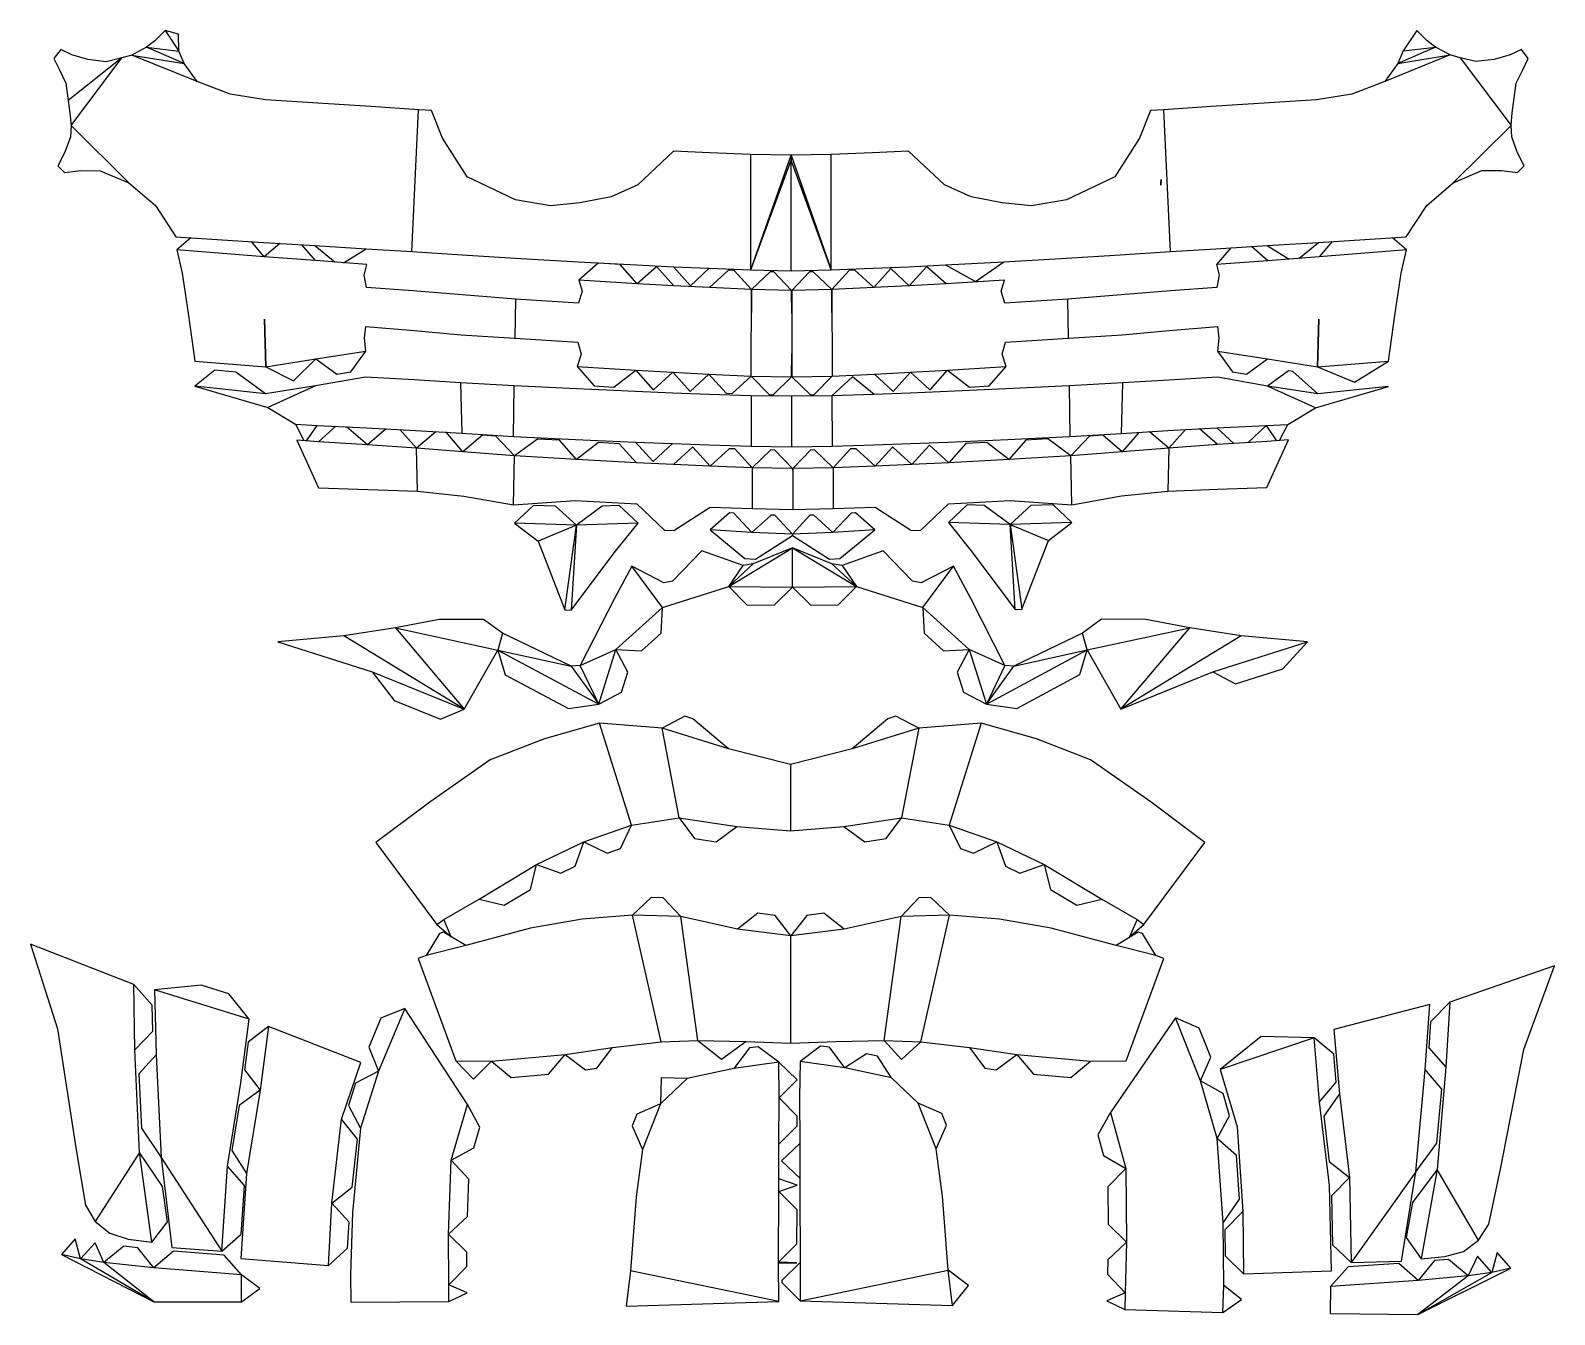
# Model space of a CAD drawing. Extents: x 8 to 1042, y 0 to 740.
# Drawn here: x 8 to 426.5, y 299.4 to 651.8 of the extents above; entities that cross this region are included whole.
import ezdxf

# ---------------------------------------------------------------- set-up
doc = ezdxf.new("R2010")
doc.units = 0

msp = doc.modelspace()

# ---------------------------------------------------------------- linework, layer by layer
at = {"layer": 'CutLine', "color": 8, "linetype": 'CONTINUOUS'}
for p, q in [((42.148002, 648.968627), (39.855985, 647.290544)), ((45.000137, 651.828763), (42.148002, 648.968627)), ((48.696054, 650.863501), (45.000137, 651.828763)), ((48.786115, 646.206713), (48.696054, 650.863501)), ((388.68801, 651.837728), (384.904524, 646.215918)), ((391.541592, 648.979016), (388.68801, 651.837728)), ((393.83466, 647.302401), (391.541592, 648.979016)), ((16.320952, 646.62037), (14.441628, 644.127871)), ((19.385462, 645.177235), (16.320952, 646.62037)), ((23.802334, 643.873913), (19.385462, 645.177235)), ((35.883182, 645.107766), (33.120584, 644.330493)), ((39.855985, 647.290544), (35.883182, 645.107766)), ((50.206304, 642.735097), (48.786115, 646.206713)), ((384.904524, 646.215918), (383.484739, 642.746066)), ((397.807645, 645.119954), (393.83466, 647.302401)), ((400.568645, 644.345247), (397.807645, 645.119954)), ((414.303974, 645.191979), (409.890084, 643.88672)), ((417.371271, 646.633234), (414.303974, 645.191979)), ((419.247679, 644.142841), (417.371271, 646.633234)), ((14.441628, 644.127871), (15.953814, 641.049631)), ((15.953814, 641.049631), (17.768806, 637.345756)), ((28.833283, 643.277386), (23.802334, 643.873913)), ((33.120584, 644.330493), (28.833283, 643.277386)), ((53.785008, 637.859263), (50.206304, 642.735097)), ((383.484739, 642.746066), (379.906439, 637.86992)), ((404.859115, 643.290359), (400.568645, 644.345247)), ((409.890084, 643.88672), (404.859115, 643.290359)), ((415.923396, 637.358363), (417.735745, 641.064477)), ((417.735745, 641.064477), (419.247679, 644.142841)), ((17.768806, 637.345756), (18.41551, 632.637503)), ((62.864084, 634.364787), (53.785008, 637.859263)), ((379.906439, 637.86992), (370.827745, 634.374517)), ((415.273037, 632.651358), (415.923396, 637.358363)), ((18.41551, 632.637503), (18.868158, 629.186276)), ((72.529768, 632.763084), (62.864084, 634.364787)), ((88.424404, 631.794899), (72.529768, 632.763084)), ((361.162236, 632.77153), (345.263488, 631.800481)), ((370.827745, 634.374517), (361.162236, 632.77153)), ((414.824399, 629.199878), (415.273037, 632.651358)), ((18.868158, 629.186276), (19.166226, 625.725357)), ((101.470869, 630.952659), (88.424404, 631.794899)), ((114.524398, 630.097227), (101.470869, 630.952659)), ((118.109277, 629.890917), (114.524398, 630.097227)), ((121.176765, 622.262039), (118.109277, 629.890917)), ((315.583764, 629.893045), (312.51268, 622.263643)), ((319.168556, 630.099996), (315.583764, 629.893045)), ((332.217121, 630.956716), (319.168556, 630.099996)), ((345.263488, 631.800481), (332.217121, 630.956716)), ((414.526279, 625.738963), (414.824399, 629.199878)), ((19.166226, 625.725357), (18.973098, 622.657491)), ((414.715392, 622.673029), (414.526279, 625.738963)), ((18.973098, 622.657491), (17.494247, 618.427327)), ((127.913843, 611.684356), (121.178065, 622.261655)), ((312.51268, 622.263643), (305.784072, 611.686523)), ((416.198503, 618.441549), (414.715392, 622.673029)), ((17.494247, 618.427327), (15.56417, 614.688989)), ((184.616135, 618.688569), (174.740635, 609.434891)), ((194.462994, 618.259246), (184.616135, 618.688569)), ((205.835799, 617.835951), (194.462994, 618.259246)), ((216.86067, 617.651188), (205.835799, 617.835951)), ((227.863637, 617.835964), (216.838677, 617.651188)), ((216.849679, 616.235733), (216.86067, 617.651188)), ((239.225573, 618.258906), (227.863637, 617.835964)), ((249.082895, 618.688659), (239.225573, 618.258906)), ((258.948427, 609.435139), (249.082895, 618.688659)), ((418.125888, 614.704247), (416.198503, 618.441549)), ((15.56417, 614.688989), (17.353946, 612.867036)), ((17.353946, 612.867036), (21.81233, 613.428294)), ((21.81233, 613.428294), (27.168289, 613.350976)), ((27.168289, 613.350976), (35.009102, 610.052155)), ((141.211722, 605.392756), (127.913843, 611.684356)), ((305.784072, 611.686523), (292.486436, 605.394408)), ((398.681671, 610.064752), (406.521825, 613.365067)), ((406.521825, 613.365067), (411.877771, 613.44334)), ((411.877771, 613.44334), (416.336193, 612.882238)), ((416.336193, 612.882238), (418.125888, 614.704247)), ((35.009102, 610.052155), (42.309317, 603.784497)), ((174.740635, 609.434891), (167.418566, 606.214185)), ((266.270667, 606.214662), (258.948427, 609.435139)), ((391.382231, 603.796192), (398.681671, 610.064752)), ((42.309317, 603.784497), (47.937502, 595.198404)), ((150.839265, 603.733194), (141.211722, 605.392756)), ((158.874248, 604.513247), (150.839265, 603.733194)), ((167.418566, 606.214185), (158.874248, 604.513247)), ((274.81497, 604.51399), (266.270667, 606.214662)), ((282.858893, 603.734474), (274.81497, 604.51399)), ((292.486436, 605.394408), (282.858893, 603.734474)), ((385.759465, 595.2101), (391.382231, 603.796192)), ((47.937502, 595.198404), (71.997874, 593.663238)), ((52.021845, 594.937804), (48.180898, 591.670198)), ((361.699296, 593.671754), (385.759465, 595.2101)), ((385.866499, 591.65149), (381.969747, 594.967795)), ((48.180898, 591.670198), (49.704706, 585.242667)), ((72.209473, 589.73217), (68.685396, 593.87459)), ((71.997874, 593.663238), (86.104855, 592.794454)), ((76.465123, 593.388121), (72.209473, 589.73217)), ((86.300064, 588.664103), (82.564443, 593.012491)), ((86.104855, 592.794454), (91.725469, 588.266123)), ((94.005747, 588.098853), (100.177919, 591.930935)), ((100.177919, 591.930935), (112.703098, 591.135096)), ((112.703098, 591.135096), (126.521528, 590.245977)), ((126.521528, 590.245977), (141.210851, 589.298641)), ((292.487931, 589.300292), (307.177217, 590.248197)), ((307.177217, 590.248197), (320.988987, 591.137449)), ((320.990391, 591.1378), (333.515439, 591.935169)), ((333.515439, 591.935169), (347.59243, 592.801106)), ((337.622698, 592.187825), (333.680301, 587.622378)), ((347.746233, 588.65246), (343.251194, 592.534058)), ((347.59243, 592.801106), (353.583652, 589.093801)), ((356.25946, 589.296107), (361.699296, 593.671754)), ((365.403847, 593.908614), (361.837301, 589.717822)), ((384.341664, 585.224202), (385.866499, 591.65149)), ((100.361814, 587.632605), (86.300064, 588.664103)), ((99.656712, 584.660182), (100.361814, 587.632605)), ((141.210851, 589.298641), (158.410952, 588.351447)), ((158.410952, 588.351447), (174.438634, 587.491571)), ((163.888457, 588.003658), (158.574578, 583.338609)), ((169.926438, 587.611068), (163.888457, 588.003658)), ((174.591488, 582.297189), (169.926438, 587.611068)), ((174.438634, 587.491571), (184.566733, 586.980742)), ((179.866434, 587.003961), (174.590571, 582.298233)), ((180.005137, 586.996038), (179.866434, 587.003961)), ((184.711872, 581.719046), (180.005137, 586.996038)), ((184.566733, 586.980742), (189.259219, 581.789451)), ((189.259219, 581.789451), (194.350555, 586.590202)), ((194.350555, 586.590202), (205.836578, 586.134185)), ((199.713846, 586.04148), (194.493288, 581.272227)), ((201.207396, 585.974007), (199.713846, 586.04148)), ((205.976649, 580.75345), (201.207396, 585.974007)), ((205.836578, 586.134185), (216.849679, 585.891909)), ((216.849679, 585.891909), (227.851161, 586.134185)), ((227.851161, 586.134185), (239.337197, 586.58986)), ((232.82785, 585.971561), (228.057995, 580.751553)), ((234.321406, 586.038862), (232.82785, 585.971561)), ((239.541414, 581.269007), (234.321406, 586.038862)), ((239.338572, 586.592669), (249.122321, 586.983014)), ((244.206285, 586.487453), (239.542093, 581.270415)), ((249.324281, 581.714792), (244.206285, 586.487453)), ((249.123021, 586.980802), (259.25111, 587.491829)), ((254.03288, 586.994207), (249.325638, 581.717667)), ((254.171344, 587.002102), (254.03288, 586.994207)), ((259.447772, 582.29496), (254.171344, 587.002102)), ((259.25111, 587.491829), (267.537426, 582.929317)), ((267.537426, 582.929317), (275.287866, 588.352437)), ((275.287866, 588.352437), (292.487931, 589.300292)), ((333.680301, 587.622378), (334.385105, 584.649878)), ((361.837301, 589.717822), (347.746233, 588.65246)), ((49.704706, 585.242667), (51.311542, 574.268573)), ((100.265619, 581.306211), (99.656712, 584.660182)), ((158.574578, 583.338609), (159.540432, 580.252814)), ((194.49336, 581.273857), (184.711872, 581.719046)), ((211.109601, 585.630455), (205.991367, 580.751553)), ((212.125076, 585.606144), (211.109601, 585.630455)), ((217.003978, 580.487911), (212.125076, 585.606144)), ((221.922539, 585.606267), (217.043765, 580.487911)), ((222.9264, 585.630324), (221.922539, 585.606267)), ((228.044756, 580.751551), (222.9264, 585.630324)), ((275.471594, 583.336779), (259.445599, 582.294819)), ((274.496679, 580.250126), (275.471594, 583.336779)), ((334.385105, 584.649878), (333.77547, 581.296023)), ((382.732793, 574.250422), (384.341664, 585.224202)), ((113.012315, 580.343381), (100.265619, 581.306211)), ((126.516782, 579.24057), (113.012315, 580.343381)), ((141.207972, 578.11563), (126.516782, 579.24057)), ((158.492188, 576.984707), (141.207972, 578.11563)), ((159.540432, 580.252814), (158.491179, 576.983347)), ((205.99002, 574.411623), (205.976649, 580.75345)), ((205.991367, 580.751553), (205.976673, 580.742225)), ((217.004291, 580.141571), (217.003978, 580.487911)), ((217.043765, 580.487911), (217.003979, 580.486569)), ((217.00429, 580.142963), (217.043451, 580.141571)), ((217.043358, 580.118359), (217.004291, 580.141571)), ((217.043451, 580.141571), (217.01935, 574.145541)), ((228.042175, 574.409711), (228.044756, 580.751551)), ((228.057995, 580.751553), (228.044752, 580.743193)), ((275.545864, 576.980636), (274.496679, 580.250126)), ((292.830681, 578.108436), (275.546299, 576.98005)), ((307.521802, 579.233556), (292.830681, 578.108436)), ((321.032723, 580.33642), (307.521802, 579.233556)), ((333.77547, 581.296023), (321.032723, 580.33642)), ((51.311542, 574.268573), (53.168796, 561.113063)), ((205.990019, 574.4122), (205.993944, 574.409713)), ((228.042176, 574.411401), (228.044805, 574.409726)), ((380.86827, 561.094086), (382.732793, 574.250422)), ((72.623968, 559.527765), (72.284319, 572.593471)), ((99.755404, 567.370092), (100.10707, 570.557588)), ((100.106349, 570.556742), (113.333811, 569.531132)), ((113.333811, 569.531132), (126.251715, 568.334762)), ((307.786957, 568.32775), (320.704983, 569.523274)), ((320.704983, 569.523274), (333.936844, 570.547348)), ((333.935589, 570.54882), (334.286429, 567.361618)), ((361.754957, 572.577889), (361.412817, 559.512248)), ((100.130939, 563.851066), (99.755279, 567.36969)), ((126.251715, 568.334762), (141.043439, 567.361667)), ((141.043439, 567.361667), (158.268379, 566.2454)), ((158.268379, 566.2454), (159.211799, 562.961614)), ((274.833831, 562.957916), (275.768532, 566.24071)), ((275.768532, 566.24071), (293.00244, 567.3545)), ((293.00244, 567.3545), (307.786957, 568.32775)), ((334.286438, 567.361587), (333.906236, 563.840691)), ((53.168796, 561.113063), (72.623968, 559.527765)), ((80.263552, 555.664405), (86.382394, 561.681649)), ((86.382394, 561.681649), (92.100607, 557.522077)), ((95.971367, 558.132853), (100.130939, 563.851066)), ((159.211799, 562.961614), (158.107021, 559.573452)), ((217.023601, 563.114514), (217.040129, 556.742877)), ((275.929183, 559.57024), (274.833831, 562.957916)), ((333.906236, 563.840691), (338.06585, 558.122509)), ((341.93999, 557.511227), (347.658173, 561.670841)), ((347.658173, 561.670841), (361.436117, 559.511659)), ((371.545735, 555.319612), (380.86827, 561.094086)), ((58.619113, 558.616472), (53.126889, 554.162768)), ((64.450772, 558.00755), (58.619113, 558.616472)), ((72.540995, 552.135614), (64.450772, 558.00755)), ((72.597326, 559.529936), (72.60023, 559.52717)), ((72.60023, 559.52717), (80.263552, 555.664405)), ((100.032757, 556.693695), (86.322703, 554.293009)), ((92.100607, 557.522077), (95.971367, 558.132853)), ((113.392669, 555.930139), (100.032757, 556.693695)), ((158.107021, 559.573452), (162.799012, 554.283346)), ((168.180258, 553.960908), (174.194601, 558.609504)), ((174.194601, 558.609504), (178.898463, 553.329951)), ((179.14045, 553.315997), (184.420003, 558.01986)), ((184.420003, 558.01986), (189.112061, 552.774621)), ((189.112061, 552.774621), (194.31234, 557.51646)), ((194.312843, 557.516458), (199.08049, 552.294433)), ((200.709566, 552.220335), (205.931591, 556.987982)), ((205.931594, 556.98988), (210.818875, 551.879647)), ((211.897376, 551.855596), (217.007609, 556.742877)), ((217.007609, 556.742877), (217.040075, 556.763446)), ((217.040129, 556.742877), (222.150367, 551.855602)), ((223.228957, 551.879656), (228.116233, 556.989894)), ((233.742397, 556.757035), (228.080739, 551.583944)), ((228.116233, 556.989894), (239.734555, 557.514877)), ((239.705626, 551.934676), (233.742397, 556.757035)), ((239.733559, 557.514832), (244.928929, 552.773127)), ((244.928929, 552.773127), (249.615433, 558.018424)), ((249.615433, 558.018424), (254.894323, 553.313818)), ((255.146021, 553.328296), (259.850628, 558.607186)), ((259.850628, 558.607186), (265.864495, 553.958436)), ((271.237076, 554.280237), (275.929183, 559.57024)), ((333.974505, 556.643818), (320.614117, 555.888638)), ((347.686726, 554.235706), (333.974505, 556.643818)), ((338.06585, 558.122509), (341.93999, 557.511227)), ((353.404038, 558.396517), (347.686726, 554.235706)), ((354.616943, 558.205399), (353.404038, 558.396517)), ((361.462859, 552.064993), (354.616943, 558.205399)), ((361.412817, 559.512248), (371.545735, 555.319612)), ((361.436117, 559.511659), (361.438969, 559.514375)), ((53.126889, 554.162768), (73.191058, 548.312108)), ((86.322703, 554.293009), (72.540995, 552.135614)), ((126.093066, 555.152377), (113.39314, 555.930559)), ((140.78709, 554.281017), (126.093066, 555.152377)), ((158.074474, 553.448655), (140.78709, 554.281017)), ((174.167241, 552.711815), (158.071072, 553.448753)), ((162.799012, 554.283346), (168.180258, 553.960908)), ((184.400818, 552.287043), (174.167241, 552.711815)), ((178.898463, 553.329951), (179.14045, 553.315997)), ((259.83857, 552.708629), (249.595139, 552.286748)), ((254.894323, 553.313818), (255.146021, 553.328296)), ((275.9293, 553.440611), (259.83857, 552.708629)), ((265.864495, 553.958436), (271.237076, 554.280237)), ((293.217343, 554.259167), (275.9293, 553.440611)), ((307.919127, 555.120554), (293.217343, 554.259167)), ((320.614117, 555.888638), (307.919127, 555.120554)), ((360.814591, 548.246547), (380.878404, 554.078315)), ((380.878404, 554.078315), (361.462859, 552.064993)), ((73.191058, 548.312108), (80.762038, 543.77107)), ((194.300686, 551.934676), (184.400812, 552.287035)), ((205.925643, 551.583575), (194.300686, 551.934676)), ((199.08049, 552.294433), (200.709566, 552.220335)), ((217.003388, 551.432931), (205.925643, 551.583575)), ((210.818875, 551.879647), (211.897376, 551.855596)), ((228.080739, 551.583944), (217.00291, 551.432931)), ((222.150367, 551.855602), (223.228957, 551.879656)), ((249.595139, 552.286748), (239.705626, 551.934676)), ((353.240777, 543.710275), (360.814591, 548.246547)), ((80.762038, 543.77107), (83.09733, 539.269551)), ((83.851142, 539.212551), (86.701446, 543.425377)), ((86.701446, 543.425377), (100.2471, 542.790948)), ((91.85993, 543.183773), (87.069399, 538.969201)), ((100.60225, 538.103652), (94.824095, 543.044942)), ((100.2471, 542.790948), (113.695537, 542.053684)), ((105.664385, 542.493964), (100.60225, 538.103652)), ((114.036992, 537.148792), (109.392758, 542.289569)), ((113.695537, 542.053684), (126.445845, 541.277906)), ((119.359318, 541.709078), (114.036992, 537.148792)), ((122.141104, 541.538733), (122.074068, 541.543902)), ((126.773071, 536.166723), (122.141104, 541.538733)), ((126.445845, 541.277906), (140.602355, 540.410037)), ((132.144791, 540.765051), (126.773071, 536.166723)), ((135.753893, 540.485087), (132.144791, 540.765051)), ((140.913677, 535.069813), (135.753893, 540.485087)), ((140.602355, 540.410037), (157.671843, 539.586587)), ((276.329757, 539.578111), (293.399894, 540.388008)), ((293.399894, 540.388008), (307.550382, 541.245818)), ((298.825202, 540.520982), (293.668802, 535.10257)), ((302.427612, 540.802636), (298.825202, 540.520982)), ((307.802135, 536.207584), (302.427612, 540.802636)), ((307.550382, 541.245818), (320.306521, 542.01315)), ((312.391978, 541.537059), (307.802135, 536.207584)), ((320.542929, 537.19756), (315.269955, 541.710181)), ((320.306546, 542.012748), (333.751824, 542.741195)), ((325.121539, 542.273618), (320.542944, 537.19736)), ((333.973436, 538.160704), (328.983345, 542.482846)), ((333.751824, 542.741195), (338.458498, 538.450937)), ((342.296116, 538.699274), (347.301152, 543.368315)), ((347.301152, 543.368315), (350.094601, 539.233926)), ((350.948843, 539.299118), (353.240777, 543.710275)), ((87.069399, 538.969201), (81.136875, 539.417792)), ((81.136875, 539.417792), (87.133596, 526.304605)), ((147.263244, 539.705384), (140.913677, 535.069813)), ((153.275461, 539.352154), (147.263244, 539.705384)), ((157.973598, 534.067506), (153.275461, 539.352154)), ((157.671843, 539.586587), (174.108025, 538.845312)), ((163.975744, 538.741464), (157.973598, 534.067506)), ((169.686431, 538.423905), (163.975744, 538.741464)), ((174.401107, 533.154007), (169.686431, 538.423905)), ((174.108025, 538.845312), (178.907626, 533.652642)), ((179.126743, 533.644023), (184.319413, 538.443625)), ((184.323413, 538.443634), (194.353467, 538.081985)), ((189.832306, 537.434596), (184.614558, 532.662269)), ((189.870838, 537.432878), (189.832306, 537.434596)), ((194.643165, 532.21513), (189.870838, 537.432878)), ((194.353467, 538.081985), (205.896901, 537.733429)), ((199.826478, 537.024836), (194.643165, 532.21513)), ((201.374091, 536.966976), (199.826478, 537.024836)), ((206.183797, 531.783664), (201.374091, 536.966976)), ((205.896901, 537.733429), (217.003384, 537.564169)), ((211.278125, 536.687522), (206.183797, 531.783664)), ((212.385697, 536.666422), (211.278125, 536.687522)), ((217.289555, 531.572094), (212.385697, 536.666422)), ((217.003384, 537.564169), (228.098173, 537.733805)), ((222.208254, 536.666321), (217.304291, 531.572094)), ((223.304141, 536.687176), (222.208254, 536.666321)), ((228.398368, 531.783213), (223.304141, 536.687176)), ((228.098173, 537.733805), (239.652487, 538.081986)), ((233.208054, 536.966544), (228.398368, 531.783213)), ((234.766523, 537.024816), (233.208054, 536.966544)), ((239.949854, 532.21513), (234.766523, 537.024816)), ((239.652487, 538.081986), (249.682552, 538.443319)), ((244.722177, 537.432882), (239.949854, 532.21513)), ((244.758712, 537.434511), (244.722177, 537.432882)), ((249.976465, 532.662189), (244.758712, 537.434511)), ((249.682552, 538.443319), (259.884244, 538.842195)), ((254.726144, 537.900561), (249.976465, 532.662189)), ((254.935381, 537.910799), (254.726144, 537.900561)), ((260.173753, 533.161119), (254.935381, 537.910799)), ((259.884244, 538.842195), (276.329757, 539.578111)), ((264.884576, 538.434462), (260.173753, 533.161119)), ((270.60375, 538.756687), (264.884576, 538.434462)), ((276.609657, 534.087138), (270.60375, 538.756687)), ((281.303728, 539.375399), (276.609657, 534.087138)), ((287.31273, 539.73308), (281.303728, 539.375399)), ((293.668802, 535.10257), (287.31273, 539.73308)), ((347.508959, 539.036603), (333.973436, 538.160704)), ((347.453569, 526.371966), (353.44117, 539.48932)), ((353.44117, 539.48932), (347.508959, 539.036603)), ((184.614558, 532.662269), (174.404964, 533.15099)), ((178.907626, 533.652642), (179.126743, 533.644023)), ((217.304283, 531.571624), (217.289555, 531.572094)), ((217.304291, 531.572094), (217.296913, 531.097424)), ((87.133596, 526.304605), (100.657138, 525.836881)), ((100.657138, 525.836881), (114.247376, 525.365641)), ((114.247376, 525.365641), (127.045721, 524.037087)), ((127.045857, 524.037222), (140.632116, 521.591588)), ((293.95192, 521.624566), (307.536788, 524.077911)), ((307.537223, 524.07711), (320.340427, 525.414066)), ((320.340427, 525.414066), (333.930332, 525.894831)), ((333.930332, 525.894831), (347.453569, 526.371966)), ((140.632116, 521.591588), (157.575603, 522.780573)), ((146.094604, 521.441212), (140.950279, 516.589829)), ((152.207391, 521.262067), (146.094604, 521.441212)), ((157.928144, 516.092263), (152.207391, 521.262067)), ((157.575603, 522.780573), (174.468713, 521.913845)), ((165.027963, 521.30336), (157.928144, 516.092263)), ((169.691242, 521.44059), (165.027963, 521.30336)), ((174.836154, 516.589829), (169.691242, 521.44059)), ((174.468713, 521.913845), (182.148931, 514.690725)), ((184.660294, 514.551642), (194.670114, 520.997744)), ((199.953416, 519.45843), (194.634384, 514.799256)), ((194.670114, 520.997744), (206.162902, 520.616051)), ((201.143041, 519.37976), (199.953416, 519.45843)), ((206.108447, 514.040478), (201.143041, 519.37976)), ((206.162902, 520.616051), (217.296694, 520.386683)), ((217.296694, 520.386683), (228.430495, 520.615595)), ((233.329621, 519.380085), (228.364118, 514.040456)), ((228.430495, 520.615595), (239.912492, 520.997819)), ((234.508059, 519.45809), (233.329621, 519.380085)), ((239.827388, 514.799256), (234.508059, 519.45809)), ((239.912492, 520.997819), (249.924609, 514.551392)), ((252.448646, 514.692329), (260.123897, 521.920807)), ((265.206833, 521.597936), (260.062715, 516.746334)), ((260.123897, 521.920807), (277.016336, 522.800515)), ((269.866456, 521.461576), (265.206833, 521.597936)), ((276.970806, 516.251532), (269.866456, 521.461576)), ((282.691895, 521.420478), (276.970806, 516.251532)), ((277.016336, 522.800515), (293.95192, 521.624566)), ((288.796347, 521.598477), (282.691895, 521.420478)), ((293.939956, 516.746334), (288.796347, 521.598477)), ((140.950279, 516.589829), (147.384988, 511.68539)), ((168.668829, 508.936116), (174.836154, 516.589829)), ((194.634384, 514.799256), (204.186384, 506.893749)), ((211.394662, 518.83977), (206.108447, 514.040478)), ((212.433249, 518.799602), (211.394662, 518.83977)), ((217.236282, 513.610105), (212.433249, 518.799602)), ((222.039325, 518.799593), (217.236282, 513.610105)), ((223.077912, 518.839758), (222.039325, 518.799593)), ((228.364118, 514.040456), (223.077912, 518.839758)), ((230.286256, 506.893724), (239.827388, 514.799256)), ((249.924609, 514.551392), (252.448646, 514.692329)), ((260.062715, 516.746334), (266.222197, 509.093818)), ((287.514973, 511.847079), (293.939956, 516.746334)), ((147.384988, 511.68539), (154.713728, 492.799811)), ((182.148931, 514.690725), (184.660294, 514.551642)), ((207.099375, 506.739128), (217.236282, 513.245743)), ((217.236282, 513.245743), (227.373265, 506.739107)), ((280.190569, 492.959819), (287.514973, 511.847079)), ((156.520991, 492.71798), (168.668829, 508.936116)), ((192.374257, 508.983028), (184.316678, 500.701788)), ((203.661137, 504.991346), (192.374257, 508.983028)), ((204.186384, 506.893749), (207.099375, 506.739128)), ((217.266715, 509.834053), (206.45064, 505.426563)), ((228.082868, 505.426547), (217.266715, 509.834053)), ((227.373265, 506.739107), (230.286256, 506.893724)), ((242.15923, 508.983029), (230.872284, 504.991339)), ((250.206429, 500.704007), (242.15923, 508.983029)), ((266.222197, 509.093818), (278.383242, 492.877579)), ((173.117873, 504.779446), (168.34145, 495.935883)), ((181.923777, 500.190945), (173.117873, 504.779446)), ((206.45064, 505.426563), (203.661137, 504.991346)), ((230.872284, 504.991339), (228.082868, 505.426547)), ((261.414778, 504.779504), (252.609163, 500.190448)), ((266.191752, 495.936239), (261.414778, 504.779504)), ((181.510138, 493.474089), (199.750749, 499.234084)), ((184.316678, 500.701788), (181.923777, 500.190945)), ((199.750749, 499.234084), (204.703625, 494.1874)), ((212.220032, 494.116887), (217.266715, 499.069763)), ((217.266715, 499.069763), (222.313399, 494.116887)), ((229.829805, 494.1874), (234.782681, 499.234084)), ((234.782681, 499.234084), (253.023151, 493.47364)), ((252.609163, 500.190448), (250.206429, 500.704007)), ((168.34145, 495.935883), (158.957574, 477.544768)), ((204.703625, 494.1874), (212.220032, 494.116887)), ((222.313399, 494.116887), (229.829805, 494.1874)), ((275.576718, 477.545736), (266.191752, 495.936239)), ((120.248672, 490.170658), (108.21784, 487.831145)), ((132.426289, 490.172137), (120.248672, 490.170658)), ((137.594797, 486.380949), (132.426289, 490.172137)), ((154.713728, 492.799811), (156.520991, 492.71798)), ((181.146845, 486.41236), (181.510138, 493.474089)), ((253.023151, 493.47364), (253.3869, 486.411934)), ((278.383242, 492.877579), (280.190569, 492.959819)), ((302.091335, 490.210017), (296.914681, 486.412353)), ((314.262872, 490.194808), (302.091335, 490.210017)), ((326.298775, 487.859249), (314.262872, 490.194808)), ((94.06153, 485.657996), (75.906392, 483.994621)), ((108.21784, 487.831145), (94.06153, 485.657996)), ((156.477072, 477.309843), (137.594797, 486.380949)), ((175.804652, 481.592936), (181.146845, 486.41236)), ((253.3869, 486.411934), (258.729451, 481.592811)), ((296.914681, 486.412353), (278.046316, 477.312349)), ((340.454235, 485.680422), (326.298775, 487.859249)), ((358.6087, 484.009712), (340.454235, 485.680422)), ((75.906392, 483.994621), (101.865362, 475.776693)), ((127.096292, 465.539762), (136.318052, 481.751258)), ((136.318052, 481.751258), (138.364622, 474.982835)), ((168.742923, 481.956229), (175.804652, 481.592936)), ((172.033814, 475.697631), (168.742923, 481.956229)), ((258.729451, 481.592811), (265.791156, 481.956559)), ((265.791156, 481.956559), (262.50067, 475.69775)), ((296.159077, 475.019429), (298.196172, 481.79071)), ((298.196172, 481.79071), (307.411329, 465.575487)), ((351.841176, 476.626404), (358.6087, 484.009712)), ((158.957574, 477.544768), (156.477072, 477.309843)), ((278.046316, 477.312349), (275.576718, 477.545736)), ((101.865362, 475.776693), (107.863608, 467.947158)), ((138.364622, 474.982835), (155.701409, 465.696188)), ((170.319516, 470.181365), (172.033814, 475.697631)), ((262.50067, 475.69775), (264.215324, 470.181594)), ((278.835317, 465.708528), (296.159077, 475.019429)), ((307.411329, 465.575487), (332.646412, 475.802272)), ((332.646412, 475.802272), (338.92099, 472.541954)), ((338.92099, 472.541954), (351.841176, 476.626404)), ((164.060918, 466.890475), (170.319516, 470.181365)), ((264.215324, 470.181594), (270.474134, 466.891107)), ((107.863608, 467.947158), (120.583304, 462.786403)), ((120.583304, 462.786403), (127.096292, 465.539762)), ((155.701409, 465.696188), (164.060918, 466.890475)), ((270.474134, 466.891107), (278.835317, 465.708528)), ((164.286602, 461.694819), (149.116169, 457.36399)), ((181.428799, 460.350221), (164.286602, 461.694819)), ((187.695681, 463.625308), (181.428799, 460.350221)), ((189.913887, 462.929811), (187.695681, 463.625308)), ((199.681102, 454.627384), (189.913887, 462.929811)), ((243.411068, 462.927505), (233.651034, 454.627383)), ((245.636495, 463.625257), (243.411068, 462.927505)), ((251.903362, 460.350143), (245.636495, 463.625257)), ((269.045775, 461.692817), (251.903362, 460.350143)), ((284.215716, 457.360263), (269.045775, 461.692817)), ((149.116169, 457.36399), (134.251423, 451.647782)), ((299.076424, 451.640595), (284.215716, 457.360263)), ((216.669183, 450.356415), (199.681102, 454.627384)), ((233.651034, 454.627383), (216.662953, 450.356415)), ((134.251423, 451.647782), (117.644333, 440.056863)), ((315.685093, 440.050392), (299.076424, 451.640595)), ((117.644333, 440.056863), (106.528443, 431.673622)), ((326.800232, 431.666161), (315.685093, 440.050392)), ((173.022233, 433.716266), (186.135601, 435.72162)), ((186.135601, 435.72162), (190.341285, 430.037237)), ((242.980172, 430.036753), (247.18528, 435.721563)), ((247.18528, 435.721563), (260.306933, 433.715242)), ((106.528443, 431.673622), (102.861072, 428.943498)), ((169.977479, 427.334302), (173.022233, 433.716266)), ((196.26993, 429.150824), (201.954314, 433.356508)), ((201.954314, 433.356508), (216.666068, 432.134924)), ((216.666068, 432.134924), (231.377913, 433.356508)), ((231.377913, 433.356508), (237.062723, 429.1514)), ((260.306933, 433.715242), (263.350963, 427.332932)), ((330.467312, 428.935646), (326.800232, 431.666161)), ((102.861072, 428.943498), (119.628121, 406.420348)), ((157.614397, 422.443751), (159.99165, 429.103231)), ((159.99165, 429.103231), (166.373615, 426.058476)), ((166.373615, 426.058476), (169.977479, 427.334302)), ((190.341285, 430.037237), (196.26993, 429.150824)), ((237.062723, 429.1514), (242.980172, 430.036753)), ((263.350963, 427.332932), (266.954682, 426.056697)), ((266.954682, 426.056697), (273.336992, 429.100727)), ((273.336992, 429.100727), (275.713499, 422.440982)), ((313.695959, 406.411729), (330.467312, 428.935646)), ((145.282476, 416.080085), (146.989633, 422.94198)), ((146.989633, 422.94198), (153.649112, 420.564727)), ((279.678589, 420.561504), (286.338335, 422.938011)), ((286.338335, 422.938011), (288.043689, 416.075667)), ((153.649112, 420.564727), (157.614397, 422.443751)), ((275.713499, 422.440982), (279.678589, 420.561504)), ((138.041024, 411.723969), (145.282476, 416.080085)), ((288.043689, 416.075667), (295.283204, 411.718125)), ((121.485869, 407.803323), (131.179128, 413.431126)), ((131.179128, 413.431126), (138.041024, 411.723969)), ((178.448476, 413.883737), (173.304727, 409.031742)), ((181.712901, 413.788455), (178.448476, 413.883737)), ((186.564896, 408.644707), (181.712901, 413.788455)), ((251.93042, 413.788456), (247.078425, 408.644708)), ((255.203178, 413.88398), (251.93042, 413.788456)), ((260.346926, 409.031985), (255.203178, 413.88398)), ((295.283204, 411.718125), (302.145548, 413.423479)), ((302.145548, 413.423479), (311.838359, 407.794902)), ((119.628121, 406.420348), (123.542694, 403.10115)), ((123.542694, 403.10115), (121.485869, 407.803323)), ((159.529803, 407.879515), (145.353093, 405.42302)), ((173.304727, 409.031742), (159.529803, 407.879515)), ((202.177584, 405.1706), (186.564896, 408.644707)), ((207.760052, 409.510651), (202.177584, 405.1706)), ((212.485537, 408.918964), (207.760052, 409.510651)), ((216.825589, 403.336496), (212.485537, 408.918964)), ((221.169202, 408.918961), (216.829147, 403.336496)), ((225.894777, 409.510655), (221.169202, 408.918961)), ((231.477242, 405.1706), (225.894777, 409.510655)), ((247.078425, 408.644708), (231.477242, 405.1706)), ((274.121853, 407.87978), (260.346926, 409.031985)), ((288.298587, 405.423318), (274.121853, 407.87978)), ((311.838359, 407.794902), (309.781032, 403.092948)), ((309.781032, 403.092948), (313.695959, 406.411729)), ((120.291649, 404.000441), (116.655304, 397.936036)), ((121.464026, 404.293882), (120.291649, 404.000441)), ((127.528431, 400.657538), (121.464026, 404.293882)), ((145.353093, 405.42302), (127.528431, 400.657538)), ((306.121753, 400.655817), (288.298587, 405.423318)), ((312.186093, 404.292269), (306.121753, 400.655817)), ((313.358476, 403.998848), (312.186093, 404.292269)), ((316.994928, 397.934508), (313.358476, 403.998848)), ((8.02394, 401.049565), (15.463409, 377.770871)), ((36.363193, 389.927814), (8.02394, 401.049565)), ((116.655304, 397.936036), (114.485628, 397.125882)), ((319.164619, 397.124392), (316.994928, 397.934508)), ((114.485628, 397.125882), (124.803432, 369.013464)), ((308.847313, 369.011791), (319.164619, 397.124392)), ((426.471756, 395.096669), (397.702049, 385.151275)), ((418.082817, 372.142863), (426.471756, 395.096669)), ((41.462728, 384.325519), (36.363193, 389.927814)), ((54.896314, 389.794249), (42.055994, 388.533778)), ((62.49978, 387.441344), (54.896314, 389.794249)), ((42.055994, 388.533778), (42.539575, 370.64802)), ((68.067724, 380.484407), (62.49978, 387.441344)), ((397.702049, 385.151275), (392.375948, 379.76559)), ((41.589649, 377.12565), (41.462728, 384.325519)), ((110.811892, 383.361939), (104.259667, 380.703303)), ((128.014663, 357.007163), (110.811892, 383.361939)), ((322.38318, 380.825563), (304.596595, 354.861223)), ((328.874442, 378.021367), (322.38318, 380.825563)), ((392.251349, 384.498118), (365.91429, 377.587126)), ((390.990282, 366.652011), (392.251349, 384.498118)), ((15.463409, 377.770871), (20.48351, 345.09632)), ((36.678553, 372.038299), (41.589649, 377.12565)), ((65.798421, 362.938331), (68.067724, 380.484407)), ((73.360563, 378.469376), (67.758274, 374.15494)), ((98.735233, 368.594119), (73.360563, 378.469376)), ((104.259667, 380.703303), (100.89139, 372.735143)), ((332.064053, 369.980046), (328.874442, 378.021367)), ((365.91429, 377.587126), (367.413571, 359.960522)), ((392.375948, 379.76559), (391.952176, 372.575506)), ((67.758274, 374.15494), (66.767629, 366.526781)), ((100.89139, 372.735143), (103.550027, 366.182918)), ((163.551594, 366.995427), (167.783639, 372.660213)), ((167.783639, 372.660213), (181.175559, 374.192684)), ((181.175559, 374.192684), (191.264459, 374.638463)), ((191.264459, 374.638463), (197.727204, 369.497796)), ((197.727204, 369.497796), (204.405755, 374.354801)), ((205.399289, 372.555017), (201.162279, 366.893944)), ((204.405755, 374.354801), (216.827368, 373.885746)), ((207.804984, 372.901131), (205.399289, 372.555017)), ((213.466057, 368.664121), (207.804984, 372.901131)), ((216.827368, 373.885746), (229.249071, 374.354801)), ((224.972448, 373.088591), (219.311296, 368.851686)), ((227.378226, 372.74242), (224.972448, 373.088591)), ((231.615131, 367.081269), (227.378226, 372.74242)), ((229.249071, 374.354801), (242.378548, 374.638496)), ((242.378548, 374.638496), (247.206949, 369.42057)), ((247.206949, 369.42057), (252.476185, 374.192923)), ((252.476185, 374.192923), (265.868072, 372.660464)), ((265.868072, 372.660464), (270.100133, 366.99569)), ((345.956241, 375.731639), (334.670804, 366.621861)), ((360.455195, 375.371819), (345.956241, 375.731639)), ((365.860964, 370.813567), (360.455195, 375.371819)), ((391.952176, 372.575506), (396.649333, 367.289986)), ((37.955874, 343.841272), (36.678553, 372.038299)), ((42.539575, 370.64802), (37.79302, 365.406816)), ((93.416961, 353.050659), (98.735233, 368.594119)), ((124.803432, 369.013464), (129.670549, 363.993034)), ((129.670549, 363.993034), (134.579551, 368.972515)), ((134.579551, 368.972515), (140.004908, 364.437595)), ((150.257753, 365.354185), (154.792674, 370.779542)), ((154.792674, 370.779542), (160.45746, 366.547497)), ((218.513739, 363.790355), (213.466057, 368.664121)), ((219.311296, 368.851686), (219.215267, 359.006813)), ((237.540517, 370.939999), (231.615131, 367.081269)), ((240.605432, 370.292611), (237.540517, 370.939999)), ((244.464163, 364.367225), (240.605432, 370.292611)), ((273.19428, 366.547766), (278.859054, 370.779826)), ((278.859054, 370.779826), (283.393384, 365.353976)), ((293.645343, 364.436339), (299.071194, 368.97067)), ((299.071194, 368.97067), (308.847313, 369.011791)), ((329.259857, 363.488783), (332.064053, 369.980046)), ((366.512727, 363.150983), (365.860964, 370.813567)), ((411.720807, 339.702867), (418.082817, 372.142863)), ((37.79302, 365.406816), (38.529415, 350.537855)), ((66.767629, 366.526781), (71.082065, 360.924492)), ((103.550027, 366.182918), (97.279919, 362.914013)), ((140.004908, 364.437595), (150.257753, 365.354185)), ((160.45746, 366.547497), (163.551594, 366.995427)), ((181.160414, 364.264718), (181.007434, 357.195305)), ((181.23173, 364.333013), (181.160414, 364.264718)), ((188.301143, 364.180034), (181.23173, 364.333013)), ((201.162279, 366.893944), (188.301143, 364.180034)), ((251.769792, 357.382342), (244.464163, 364.367225)), ((270.100133, 366.99569), (273.19428, 366.547766)), ((283.393384, 365.353976), (293.645343, 364.436339)), ((334.670804, 366.621861), (339.295039, 350.860958)), ((395.503745, 361.21091), (390.990355, 366.653051)), ((396.649333, 367.289986), (394.206225, 339.171455)), ((62.083582, 340.149531), (65.798421, 362.938331)), ((71.082065, 360.924492), (65.340144, 356.79771)), ((97.279919, 362.914013), (95.350709, 356.78222)), ((213.561894, 358.819247), (218.513739, 363.790355)), ((335.454611, 360.079235), (329.259857, 363.488783)), ((337.244182, 353.908207), (335.454611, 360.079235)), ((361.954475, 357.745214), (366.512727, 363.150983)), ((367.413571, 359.960522), (363.108919, 353.811399)), ((394.121138, 346.390367), (395.503745, 361.21091)), ((65.340144, 356.79771), (63.318127, 344.442933)), ((95.350709, 356.78222), (98.619614, 350.512111)), ((131.406016, 350.802429), (128.014663, 357.007163)), ((181.007434, 357.195305), (174.522058, 354.377523)), ((218.546036, 353.803439), (213.561894, 358.819247)), ((219.215267, 359.006813), (219.255143, 346.349193)), ((258.255105, 354.564413), (251.769792, 357.382342)), ((364.678335, 334.816847), (361.954475, 357.745214)), ((97.814799, 347.513601), (93.416961, 353.050659)), ((174.522058, 354.377523), (173.245986, 351.140659)), ((218.53762, 351.145769), (218.546036, 353.803439)), ((259.531091, 351.327552), (258.255105, 354.564413)), ((304.596595, 354.861223), (301.066028, 348.734634)), ((333.834633, 347.713453), (337.244182, 353.908207)), ((363.108919, 353.811399), (364.582499, 341.407395)), ((38.529415, 350.537855), (43.93577, 342.456629)), ((96.309238, 334.383925), (97.814799, 347.513601)), ((98.619614, 350.512111), (96.480267, 327.395179)), ((129.738822, 345.115841), (131.406016, 350.802429)), ((173.245986, 351.140659), (176.063769, 344.655283)), ((213.521812, 346.161627), (218.53762, 351.145769)), ((256.713162, 344.84224), (259.531091, 351.327552)), ((301.066028, 348.734634), (302.60376, 343.014296)), ((339.171949, 343.075237), (333.834633, 347.713453)), ((339.295039, 350.860958), (340.923212, 327.702408)), ((20.48351, 345.09632), (23.098478, 329.43066)), ((44.286807, 334.499577), (37.955874, 343.841272)), ((63.318127, 344.442933), (67.352774, 338.138053)), ((123.534088, 341.724488), (129.738822, 345.115841)), ((176.063769, 344.655283), (174.328687, 331.644073)), ((213.518172, 336.610326), (213.52295, 346.161672)), ((219.255143, 346.349193), (214.257456, 341.5711)), ((258.449262, 331.830956), (256.714301, 344.842194)), ((388.36812, 338.551282), (394.121138, 346.390367)), ((43.93577, 342.456629), (46.82474, 317.75542)), ((66.753683, 334.840091), (62.083582, 340.149531)), ((128.357635, 336.554053), (123.534088, 341.724488)), ((214.257456, 341.5711), (219.259767, 336.797847)), ((302.60376, 343.014296), (308.73035, 339.483729)), ((308.73035, 339.483729), (303.793843, 334.421032)), ((340.013987, 331.060114), (339.171949, 343.075237)), ((364.582499, 341.407395), (370.137431, 337.032155)), ((394.206225, 339.171455), (387.499764, 330.10488)), ((408.463507, 324.158062), (411.720807, 339.702867)), ((67.352774, 338.138053), (65.738994, 314.783874)), ((65.896337, 321.457657), (66.753683, 334.840091)), ((128.002004, 326.30819), (128.357635, 336.554053)), ((213.516423, 333.114227), (218.517297, 334.859775)), ((218.517297, 334.859775), (213.518172, 336.610326)), ((219.259767, 336.797847), (219.261459, 333.301747)), ((365.263814, 311.414286), (364.678335, 334.816847)), ((370.137431, 337.032155), (365.241819, 331.929901)), ((384.420089, 313.995315), (388.36812, 338.551282)), ((45.614764, 324.837549), (44.286807, 334.499577)), ((90.77218, 329.986087), (96.309238, 334.383925)), ((174.328687, 331.644073), (172.787731, 311.408927)), ((218.497661, 328.095536), (213.516423, 333.114227)), ((219.261459, 333.301747), (219.333555, 313.968284)), ((259.977882, 311.595666), (258.449262, 331.830956)), ((303.793843, 334.421032), (303.923225, 324.168931)), ((335.457644, 324.554541), (340.013987, 331.060114)), ((365.241819, 331.929901), (365.518924, 318.522881)), ((23.098478, 329.43066), (25.760344, 324.96205)), ((95.487083, 324.716391), (90.77218, 329.986087)), ((96.480267, 327.395179), (95.899374, 310.238105)), ((218.462704, 318.762003), (218.497661, 328.095536)), ((340.923212, 327.702408), (335.981181, 322.645102)), ((387.499764, 330.10488), (385.775727, 320.495375)), ((25.760344, 324.96205), (29.797972, 321.70893)), ((41.342134, 319.203312), (45.614764, 324.837549)), ((95.089469, 317.560524), (95.487083, 324.716391)), ((122.83157, 321.484644), (128.002004, 326.30819)), ((303.923225, 324.168931), (308.985922, 319.232424)), ((335.655535, 307.388777), (335.457644, 324.554541)), ((335.981181, 322.645102), (336.063798, 315.478674)), ((405.619995, 319.802785), (408.463507, 324.158062)), ((20.303489, 320.137075), (16.555719, 315.885143)), ((21.750994, 314.657164), (20.303489, 320.137075)), ((25.742888, 319.096467), (21.750994, 314.657164)), ((28.198108, 313.654544), (25.742888, 319.096467)), ((33.69438, 318.103251), (28.198108, 313.654544)), ((29.797972, 321.70893), (34.873094, 320.053049)), ((37.469642, 317.705579), (33.69438, 318.103251)), ((34.873094, 320.053049), (41.342134, 319.203312)), ((60.586896, 316.787556), (65.896337, 321.457657)), ((127.856387, 316.509584), (122.83157, 321.484644)), ((213.444012, 313.780765), (218.462704, 318.762003)), ((308.985922, 319.232424), (303.851406, 314.37066)), ((365.518924, 318.522881), (370.621178, 313.627269)), ((385.775727, 320.495375), (389.8142, 314.691003)), ((401.45178, 316.718806), (405.619995, 319.802785)), ((16.555719, 315.885143), (41.906605, 302.861317)), ((41.918348, 312.209307), (37.469642, 317.705579)), ((47.303381, 316.792038), (41.918348, 312.209307)), ((46.82474, 317.75542), (60.586896, 316.787556)), ((61.200203, 315.673488), (47.303381, 316.792038)), ((65.999128, 310.271054), (61.200203, 315.673488)), ((65.738994, 314.783874), (89.819773, 312.845621)), ((89.819773, 312.845621), (95.089469, 317.560524)), ((127.875905, 312.586927), (127.856387, 316.509584)), ((219.333555, 313.968284), (219.336922, 313.706221)), ((303.851406, 314.37066), (303.744414, 310.449417)), ((336.063798, 315.478674), (341.121103, 310.536643)), ((370.621178, 313.627269), (384.420089, 313.995315)), ((393.563831, 314.174914), (389.046757, 308.734689)), ((389.8142, 314.691003), (396.312769, 315.273337)), ((397.351407, 314.526063), (393.563831, 314.174914)), ((396.312769, 315.273337), (401.45178, 316.718806)), ((402.791632, 310.00899), (397.351407, 314.526063)), ((405.314976, 315.419661), (402.791632, 310.00899)), ((409.250824, 310.930594), (405.314976, 315.419661)), ((410.76842, 316.39151), (409.250824, 310.930594)), ((414.461405, 312.09191), (410.76842, 316.39151)), ((70.99445, 306.544776), (65.999128, 310.271054)), ((95.899374, 310.238105), (95.952297, 302.798294)), ((122.900846, 307.56211), (127.875905, 312.586927)), ((172.787731, 311.408927), (171.555596, 301.710678)), ((213.440641, 313.518702), (218.441913, 313.585423)), ((213.466057, 302.978214), (213.440641, 313.518702)), ((218.441913, 313.585423), (213.444012, 313.780765)), ((219.336922, 313.706221), (214.324781, 308.718392)), ((265.554027, 307.376642), (259.977882, 311.595666)), ((303.744414, 310.449417), (308.606178, 305.314902)), ((341.121103, 310.536643), (365.263814, 311.414286)), ((369.809491, 312.438549), (364.943722, 307.096254)), ((383.71917, 313.384078), (369.809491, 312.438549)), ((389.046757, 308.734689), (383.71917, 313.384078)), ((388.942171, 299.387276), (414.461405, 312.09191)), ((65.989781, 302.831061), (70.99445, 306.544776)), ((127.916981, 305.311735), (122.900846, 307.56211)), ((214.324781, 308.718392), (214.323467, 308.177874)), ((214.323467, 308.177874), (219.311296, 303.165733)), ((261.209896, 301.897402), (265.554027, 307.376642)), ((340.544039, 303.523427), (335.655535, 307.388777)), ((364.943722, 307.096254), (364.860483, 299.656721)), ((41.906605, 302.861317), (65.989781, 302.831061)), ((95.952297, 302.798294), (122.933368, 302.990225)), ((122.933368, 302.990225), (127.916981, 305.311735)), ((171.555596, 301.710678), (213.466057, 302.978214)), ((219.311296, 303.165733), (261.209896, 301.897402)), ((308.606178, 305.314902), (303.54115, 303.176846)), ((303.54115, 303.176846), (308.471801, 300.744876)), ((335.436863, 299.951992), (340.544039, 303.523427)), ((308.471801, 300.744876), (335.436863, 299.951992)), ((364.860483, 299.656721), (388.942171, 299.387276))]:
    msp.add_line(p, q, dxfattribs=at)
at = {"layer": 'MountainLine', "color": 5, "linetype": 'CONTINUOUS'}
for p, q in [((45.000137, 651.828763), (48.786115, 646.206713)), ((35.883182, 645.107766), (50.206304, 642.735097)), ((39.855985, 647.290544), (48.786115, 646.206713)), ((383.484739, 642.746066), (397.807645, 645.119954)), ((384.904524, 646.215918), (393.83466, 647.302401)), ((33.120584, 644.330493), (18.41551, 632.637503)), ((112.703098, 591.135096), (114.524398, 630.097227)), ((320.990391, 591.1378), (319.168556, 630.099996)), ((205.836578, 586.134185), (205.835799, 617.835951)), ((205.836578, 586.134185), (216.86067, 617.651188)), ((216.838677, 617.651188), (227.851161, 586.134185)), ((216.849679, 585.891909), (216.849679, 616.235733)), ((227.851161, 586.134185), (227.863637, 617.835964)), ((318.36122, 609.396604), (318.368791, 609.752682)), ((318.368791, 609.752682), (318.43089, 610.902193)), ((72.209473, 589.73217), (48.180898, 591.670198)), ((347.59243, 592.801106), (361.699296, 593.671754)), ((385.866499, 591.65149), (361.837301, 589.717822)), ((86.300064, 588.664103), (72.209473, 589.73217)), ((259.25111, 587.491829), (275.287866, 588.352437)), ((174.591488, 582.297189), (158.574578, 583.338609)), ((141.207972, 578.11563), (141.043439, 567.361667)), ((205.991367, 580.751553), (205.993944, 574.409713)), ((217.028366, 574.145541), (217.004291, 580.141571)), ((217.043765, 580.487911), (217.043451, 580.141571)), ((228.057995, 580.751553), (228.044805, 574.409726)), ((293.00244, 567.3545), (292.830681, 578.108436)), ((205.940883, 563.653161), (205.991982, 574.410667)), ((217.023858, 574.145541), (217.023858, 573.557191)), ((217.023858, 573.557191), (217.023865, 563.411381)), ((228.04349, 574.409718), (228.105932, 563.652225)), ((72.60023, 559.52717), (86.382394, 561.681649)), ((205.931591, 556.987982), (205.941887, 563.652211)), ((217.007609, 556.742877), (217.024129, 563.114514)), ((217.023865, 563.411381), (217.023865, 563.114514)), ((228.105932, 563.652225), (228.116233, 556.989894)), ((361.412817, 559.512248), (380.86827, 561.094086)), ((158.107021, 559.573452), (174.194601, 558.609504)), ((174.194601, 558.609504), (184.420003, 558.01986)), ((184.420003, 558.01986), (194.31234, 557.51646)), ((194.312843, 557.516458), (205.931591, 556.987982)), ((205.931594, 556.98988), (217.007609, 556.742877)), ((217.040129, 556.742877), (228.116233, 556.989894)), ((239.733515, 557.514872), (249.615433, 558.018424)), ((249.615433, 558.018424), (259.850628, 558.607186)), ((259.850628, 558.607186), (275.929183, 559.57024)), ((72.540995, 552.135614), (53.126889, 554.162768)), ((126.093066, 555.152377), (126.445845, 541.277906)), ((140.602355, 540.410037), (140.78709, 554.281017)), ((293.217343, 554.259167), (293.399894, 540.388008)), ((307.550382, 541.245818), (307.919127, 555.120554)), ((361.462859, 552.064993), (347.686726, 554.235706)), ((205.925643, 551.583575), (205.896901, 537.733429)), ((217.003149, 551.432931), (217.003159, 550.832817)), ((217.003159, 550.832817), (217.003384, 537.564169)), ((239.705626, 551.934676), (228.080739, 551.583944)), ((228.080739, 551.583944), (228.098173, 537.733805)), ((114.247376, 525.365641), (114.036992, 537.148792)), ((126.773071, 536.166723), (114.036992, 537.148792)), ((140.913677, 535.069813), (126.773071, 536.166723)), ((307.802135, 536.207584), (293.668802, 535.10257)), ((320.542929, 537.19756), (307.802135, 536.207584)), ((320.542944, 537.19736), (320.340427, 525.414066)), ((140.632116, 521.591588), (140.913677, 535.069813)), ((206.183797, 531.783664), (206.162902, 520.616051)), ((217.296913, 531.097424), (217.289555, 531.572094)), ((228.398368, 531.783213), (228.430495, 520.615595)), ((293.95192, 521.624566), (293.668802, 535.10257)), ((217.296913, 531.097424), (217.296694, 520.386683)), ((157.928144, 516.092263), (140.950279, 516.589829)), ((154.713728, 492.799811), (157.928144, 516.092263)), ((174.836154, 516.589829), (157.928144, 516.092263)), ((276.970806, 516.251532), (260.062715, 516.746334)), ((293.939956, 516.746334), (276.970806, 516.251532)), ((276.970806, 516.251532), (280.190569, 492.959819)), ((217.236282, 513.610105), (217.236282, 513.245743)), ((217.266715, 499.069763), (217.266715, 509.834053)), ((181.510138, 493.474089), (173.117873, 504.779446)), ((206.45064, 505.426563), (199.750749, 499.234084)), ((199.750749, 499.234084), (203.661137, 504.991346)), ((234.782681, 499.234084), (228.082868, 505.426547)), ((230.872284, 504.991339), (234.782681, 499.234084)), ((253.023151, 493.47364), (261.414778, 504.779504)), ((127.096292, 465.539762), (94.06153, 485.657996)), ((108.21784, 487.831145), (127.096292, 465.539762)), ((307.411329, 465.575487), (326.298775, 487.859249)), ((340.454235, 485.680422), (307.411329, 465.575487)), ((136.318052, 481.751258), (156.477072, 477.309843)), ((158.957574, 477.544768), (168.742923, 481.956229)), ((275.576718, 477.545736), (265.791156, 481.956559)), ((278.046316, 477.312349), (298.196172, 481.79071)), ((156.477072, 477.309843), (164.060918, 466.890475)), ((270.474134, 466.891107), (278.046316, 477.312349)), ((173.022233, 433.716266), (164.286602, 461.694819)), ((186.135601, 435.72162), (181.428799, 460.350221)), ((251.903362, 460.350143), (247.18528, 435.721563)), ((269.045775, 461.692817), (260.306933, 433.715242)), ((216.666068, 450.356415), (216.666068, 449.636037)), ((216.666068, 449.636037), (216.666068, 432.134924)), ((181.175559, 374.192684), (173.304727, 409.031742)), ((191.264459, 374.638463), (186.564896, 408.644707)), ((242.378548, 374.638496), (247.078425, 408.644708)), ((252.476185, 374.192923), (260.346926, 409.031985)), ((216.827368, 402.067248), (216.827368, 403.336496)), ((216.827368, 373.885746), (216.827368, 402.067248)), ((36.678553, 372.038299), (36.363193, 389.927814)), ((397.702049, 385.151275), (396.649333, 367.289986)), ((73.360563, 378.469376), (71.082065, 360.924492)), ((154.792674, 370.779542), (167.783639, 372.660213)), ((191.264459, 374.638463), (204.405755, 374.354801)), ((242.378548, 374.638496), (252.476185, 374.192923)), ((265.868072, 372.660464), (278.859054, 370.779826)), ((361.954475, 357.745214), (360.455195, 375.371819)), ((42.539575, 370.64802), (43.93577, 342.456629)), ((124.803432, 369.013464), (134.579551, 368.972515)), ((134.579551, 368.972515), (154.792674, 370.779542)), ((213.466057, 368.664121), (201.162279, 366.893944)), ((213.561894, 358.819247), (213.466057, 368.664121)), ((231.615131, 367.081269), (219.311296, 368.851686)), ((278.859054, 370.779826), (299.071194, 368.97067)), ((188.301143, 364.180034), (181.007434, 357.195305)), ((244.464163, 364.367225), (231.615131, 367.081269)), ((388.36812, 338.551282), (390.989795, 366.653726)), ((71.082065, 360.924492), (67.352774, 338.138053)), ((367.413571, 359.960522), (370.137431, 337.032155)), ((181.007434, 357.195305), (176.063769, 344.655283)), ((213.521812, 346.161627), (213.561894, 358.819247)), ((256.713162, 344.84224), (251.769792, 357.382342)), ((37.955874, 343.841272), (25.760344, 324.96205)), ((41.342134, 319.203312), (37.955874, 343.841272)), ((219.255143, 346.349193), (219.259767, 336.797847)), ((60.586896, 316.787556), (62.083582, 340.149531)), ((394.206225, 339.171455), (389.8142, 314.691003)), ((405.619995, 319.802785), (394.206225, 339.171455)), ((213.516423, 333.114227), (213.518172, 336.610326)), ((370.137431, 337.032155), (370.621178, 313.627269)), ((213.444012, 313.780765), (213.516423, 333.114227)), ((21.750994, 314.657164), (16.555719, 315.885143)), ((41.906605, 302.861317), (21.750994, 314.657164)), ((28.198108, 313.654544), (21.750994, 314.657164)), ((41.906605, 302.861317), (28.198108, 313.654544)), ((41.918348, 312.209307), (28.198108, 313.654544)), ((65.999128, 310.271054), (41.918348, 312.209307)), ((213.466057, 302.978214), (172.787731, 311.408927)), ((213.440641, 313.518702), (213.444012, 313.780765)), ((219.336922, 313.706221), (219.311296, 303.165733)), ((219.311296, 303.165733), (259.977882, 311.595666)), ((261.209896, 301.897402), (259.977882, 311.595666)), ((388.942171, 299.387276), (409.250824, 310.930594)), ((402.791632, 310.00899), (388.942171, 299.387276)), ((402.791632, 310.00899), (389.046757, 308.734689)), ((409.250824, 310.930594), (402.791632, 310.00899)), ((414.461405, 312.09191), (409.250824, 310.930594)), ((389.046757, 308.734689), (364.943722, 307.096254))]:
    msp.add_line(p, q, dxfattribs=at)
at = {"layer": 'ValleyLine', "color": 1, "linetype": 'CONTINUOUS'}
for p, q in [((53.785008, 637.859263), (35.883182, 645.107766)), ((50.206304, 642.735097), (39.855985, 647.290544)), ((397.807645, 645.119954), (379.906439, 637.86992)), ((393.83466, 647.302401), (383.484739, 642.746066)), ((19.166226, 625.725357), (33.120584, 644.330493)), ((400.568645, 644.345247), (414.526279, 625.738963)), ((19.166226, 625.725357), (35.009102, 610.052155)), ((414.526279, 625.738963), (398.681671, 610.064752)), ((205.836578, 586.134185), (216.849679, 616.235733)), ((216.838677, 617.651188), (216.849679, 616.235733)), ((227.851161, 586.134185), (216.849679, 616.235733)), ((318.43089, 610.902193), (318.359898, 609.396703)), ((86.104855, 592.794454), (100.177919, 591.930935)), ((184.566733, 586.980742), (194.350555, 586.590202)), ((347.746233, 588.65246), (333.680301, 587.622378)), ((184.711872, 581.719046), (174.589442, 582.297226)), ((249.324281, 581.714792), (239.542093, 581.270415)), ((259.447884, 582.29486), (249.325638, 581.717667)), ((205.976649, 580.75345), (194.493288, 581.272227)), ((217.003978, 580.487911), (205.991367, 580.751553)), ((228.044756, 580.751551), (217.043765, 580.487911)), ((239.541414, 581.269007), (228.057995, 580.751553)), ((72.284319, 572.593471), (72.60023, 559.52717)), ((361.436117, 559.511659), (361.754957, 572.577889)), ((86.382394, 561.681649), (100.130939, 563.851066)), ((333.906236, 563.840691), (347.658173, 561.670841)), ((86.322703, 554.293009), (73.191058, 548.312108)), ((360.814591, 548.246547), (347.686726, 554.235706)), ((80.762038, 543.77107), (86.701446, 543.425377)), ((333.751824, 542.741195), (347.301152, 543.368315)), ((347.301152, 543.368315), (353.240777, 543.710275)), ((100.60225, 538.103652), (87.069399, 538.969201)), ((114.036992, 537.148792), (100.60225, 538.103652)), ((174.108025, 538.845312), (184.319413, 538.443625)), ((333.973436, 538.160704), (320.542944, 537.19736)), ((157.973598, 534.067506), (140.913677, 535.069813)), ((174.401107, 533.154007), (157.973598, 534.067506)), ((194.643165, 532.21513), (184.614558, 532.662269)), ((206.183797, 531.783664), (194.643165, 532.21513)), ((217.289555, 531.572094), (206.183797, 531.783664)), ((228.398368, 531.783213), (217.304291, 531.572094)), ((239.949854, 532.21513), (228.398368, 531.783213)), ((249.976465, 532.662189), (239.949854, 532.21513)), ((260.173753, 533.161119), (249.976465, 532.662189)), ((276.609657, 534.087138), (260.173753, 533.161119)), ((293.668802, 535.10257), (276.609657, 534.087138)), ((157.928144, 516.092263), (147.384988, 511.68539)), ((157.928144, 516.092263), (156.520991, 492.71798)), ((206.108447, 514.040478), (194.634384, 514.799256)), ((239.827388, 514.799256), (228.364118, 514.040456)), ((278.383242, 492.877579), (276.970806, 516.251532)), ((276.970806, 516.251532), (287.514973, 511.847079)), ((217.236282, 513.610105), (206.108447, 514.040478)), ((228.364118, 514.040456), (217.236282, 513.610105)), ((199.750749, 499.234084), (217.266715, 509.834053)), ((217.266715, 509.834053), (234.782681, 499.234084)), ((199.750749, 499.234084), (217.266715, 499.069763)), ((217.266715, 499.069763), (234.782681, 499.234084)), ((168.742923, 481.956229), (181.510138, 493.474089)), ((253.023151, 493.47364), (265.791156, 481.956559)), ((108.21784, 487.831145), (136.318052, 481.751258)), ((137.594797, 486.380949), (136.318052, 481.751258)), ((298.196172, 481.79071), (296.914681, 486.412353)), ((298.196172, 481.79071), (326.298775, 487.859249)), ((136.318052, 481.751258), (164.060918, 466.890475)), ((164.060918, 466.890475), (168.742923, 481.956229)), ((265.791156, 481.956559), (270.474134, 466.891107)), ((270.474134, 466.891107), (298.196172, 481.79071)), ((332.646412, 475.802272), (358.6087, 484.009712)), ((164.060918, 466.890475), (158.957574, 477.544768)), ((275.576718, 477.545736), (270.474134, 466.891107)), ((101.865362, 475.776693), (127.096292, 465.539762)), ((199.681102, 454.627384), (181.428799, 460.350221)), ((251.903362, 460.350143), (233.651034, 454.627383)), ((186.135601, 435.72162), (201.954314, 433.356508)), ((231.377913, 433.356508), (247.18528, 435.721563)), ((159.99165, 429.103231), (173.022233, 433.716266)), ((260.306933, 433.715242), (273.336992, 429.100727)), ((146.989633, 422.94198), (159.99165, 429.103231)), ((273.336992, 429.100727), (286.338335, 422.938011)), ((131.179128, 413.431126), (146.989633, 422.94198)), ((286.338335, 422.938011), (302.145548, 413.423479)), ((119.628121, 406.420348), (121.485869, 407.803323)), ((186.564896, 408.644707), (173.304727, 409.031742)), ((260.346926, 409.031985), (247.078425, 408.644708)), ((311.838359, 407.794902), (313.695959, 406.411729)), ((216.825589, 403.336496), (202.177584, 405.1706)), ((231.477242, 405.1706), (216.829147, 403.336496)), ((127.528431, 400.657538), (116.655304, 397.936036)), ((316.994928, 397.934508), (306.121753, 400.655817)), ((68.067724, 380.484407), (42.055994, 388.533778)), ((110.811892, 383.361939), (103.550027, 366.182918)), ((329.259857, 363.488783), (322.38318, 380.825563)), ((360.455195, 375.371819), (334.670804, 366.621861)), ((103.550027, 366.182918), (98.619614, 350.512111)), ((333.834633, 347.713453), (329.259857, 363.488783)), ((123.534088, 341.724488), (128.014663, 357.007163)), ((90.77218, 329.986087), (93.416961, 353.050659)), ((304.596595, 354.861223), (308.73035, 339.483729)), ((335.457644, 324.554541), (333.834633, 347.713453)), ((43.93577, 342.456629), (60.586896, 316.787556)), ((122.83157, 321.484644), (123.534088, 341.724488)), ((308.73035, 339.483729), (308.985922, 319.232424)), ((388.36812, 338.551282), (370.621178, 313.627269)), ((89.819773, 312.845621), (90.77218, 329.986087)), ((340.923212, 327.702408), (341.121103, 310.536643)), ((122.900846, 307.56211), (122.83157, 321.484644)), ((308.985922, 319.232424), (308.606178, 305.314902)), ((65.989781, 302.831061), (65.999128, 310.271054)), ((122.933368, 302.990225), (122.900846, 307.56211)), ((335.436863, 299.951992), (335.655535, 307.388777)), ((308.606178, 305.314902), (308.471801, 300.744876))]:
    msp.add_line(p, q, dxfattribs=at)

doc.saveas('drawing.dxf')
